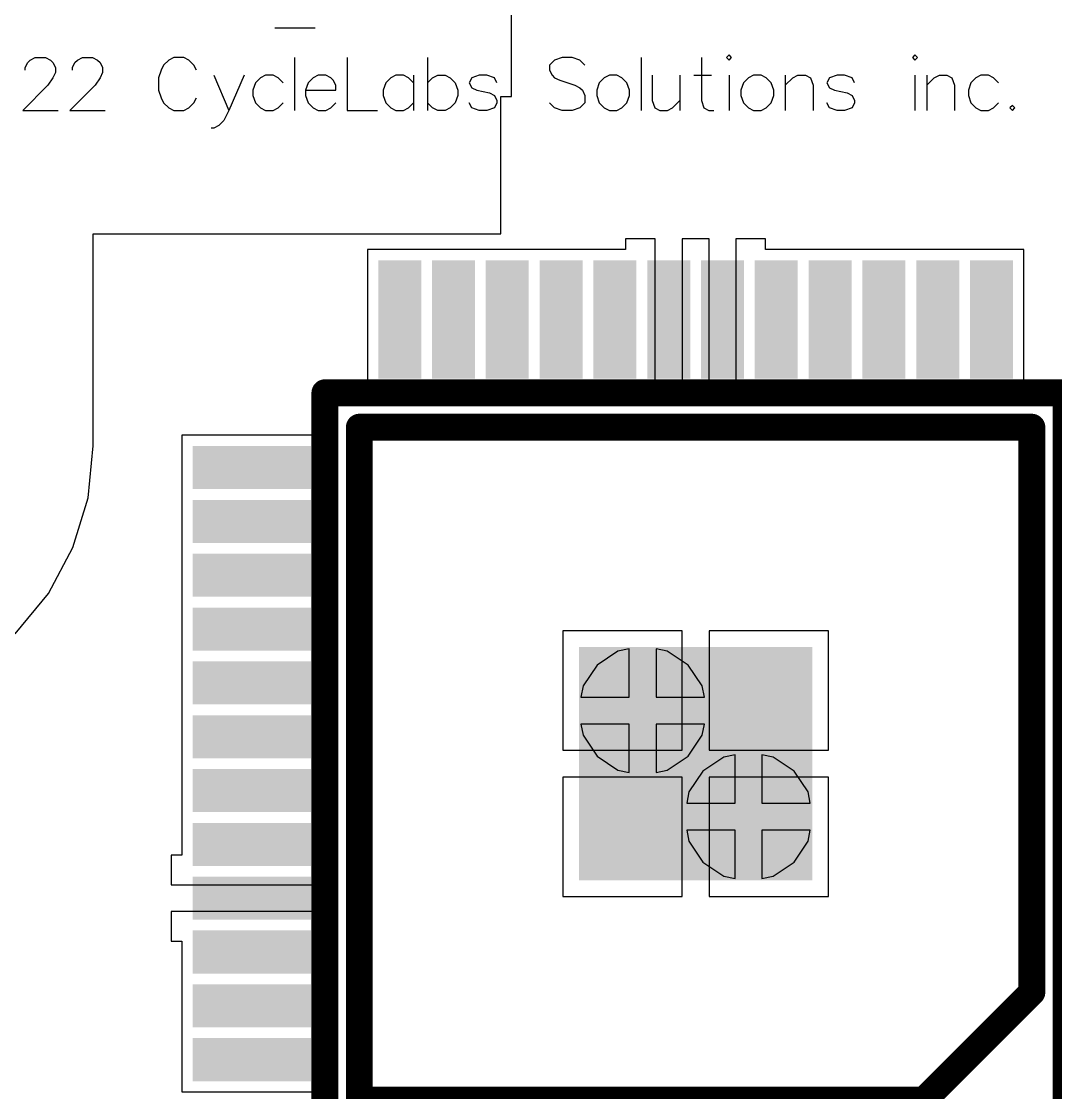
# Model space of a CAD drawing. Header units: millimetres. Extents: x 1.51 to 4.01, y 1.61 to 4.11.
# Drawn here: x 3.0684 to 3.4529, y 2.7378 to 3.1358 of the extents above; entities that cross this region are included whole.
import ezdxf

# ---------------------------------------------------------------- set-up
doc = ezdxf.new("R2010")
doc.units = ezdxf.units.MM
doc.header["$MEASUREMENT"] = 0
for name, color, linetype in [('BottomLayer', 5, 'Continuous'), ('InternalPlane1', 76, 'Continuous'), ('InternalPlane2', 16, 'Continuous'), ('Mechanical1', 6, 'Continuous'), ('Mechanical13', 56, 'Continuous'), ('Mechanical3', 76, 'Continuous'), ('TopLayer', 1, 'Continuous'), ('TopOverlay', 2, 'Continuous'), ('TopPaste', 8, 'Continuous'), ('TopSolder', 216, 'Continuous')]:
    doc.layers.add(name, color=color, linetype=linetype)

# ---------------------------------------------------------------- blocks, each defined once
blk = doc.blocks.new('TQFP48_24')
at = {"layer": 'Mechanical13', "const_width": 0.01}
for points in [[(-0.1378, 0.1378), (-0.1378, -0.1378)], [(0.1378, 0.1378), (-0.1378, 0.1378)], [(0.1378, 0.1378), (0.1378, -0.1378)], [(0.1378, -0.1378), (-0.1378, -0.1378)]]:
    blk.add_lwpolyline(points, dxfattribs=at)
at = {"layer": 'Mechanical13', "const_width": 0.005}
for points in [[(-0.1403, 0.1378, 1), (-0.1353, 0.1378, 1)], [(-0.1403, 0.1378, 1), (-0.1353, 0.1378, 1)], [(0.1353, 0.1378, 1), (0.1403, 0.1378, 1)], [(0.1353, 0.1378, 1), (0.1403, 0.1378, 1)], [(-0.1403, -0.1378, 1), (-0.1353, -0.1378, 1)], [(-0.1403, -0.1378, 1), (-0.1353, -0.1378, 1)], [(0.1353, -0.1378, 1), (0.1403, -0.1378, 1)], [(0.1353, -0.1378, 1), (0.1403, -0.1378, 1)]]:
    blk.add_lwpolyline(points, format="xyb", close=True, dxfattribs=at)
at = {"layer": 'TopLayer'}
for points in [[(-0.116, 0.145), (-0.104, 0.145), (-0.116, 0.185), (-0.104, 0.185)], [(-0.096, 0.145), (-0.084, 0.145), (-0.096, 0.185), (-0.084, 0.185)], [(-0.076, 0.145), (-0.064, 0.145), (-0.076, 0.185), (-0.064, 0.185)], [(-0.056, 0.145), (-0.044, 0.145), (-0.056, 0.185), (-0.044, 0.185)], [(-0.036, 0.145), (-0.024, 0.145), (-0.036, 0.185), (-0.024, 0.185)], [(-0.016, 0.145), (-0.004, 0.145), (-0.016, 0.185), (-0.004, 0.185)], [(0.004, 0.145), (0.016, 0.145), (0.004, 0.185), (0.016, 0.185)], [(0.024, 0.145), (0.036, 0.145), (0.024, 0.185), (0.036, 0.185)], [(0.044, 0.145), (0.056, 0.145), (0.044, 0.185), (0.056, 0.185)], [(0.064, 0.145), (0.076, 0.145), (0.064, 0.185), (0.076, 0.185)], [(0.084, 0.145), (0.096, 0.145), (0.084, 0.185), (0.096, 0.185)], [(0.104, 0.145), (0.116, 0.145), (0.104, 0.185), (0.116, 0.185)], [(-0.145, 0.104), (-0.145, 0.116), (-0.185, 0.104), (-0.185, 0.116)], [(0.185, 0.104), (0.185, 0.116), (0.145, 0.104), (0.145, 0.116)], [(-0.145, 0.084), (-0.145, 0.096), (-0.185, 0.084), (-0.185, 0.096)], [(0.185, 0.084), (0.185, 0.096), (0.145, 0.084), (0.145, 0.096)], [(-0.145, 0.064), (-0.145, 0.076), (-0.185, 0.064), (-0.185, 0.076)], [(0.185, 0.064), (0.185, 0.076), (0.145, 0.064), (0.145, 0.076)], [(-0.145, 0.044), (-0.145, 0.056), (-0.185, 0.044), (-0.185, 0.056)], [(0.185, 0.044), (0.185, 0.056), (0.145, 0.044), (0.145, 0.056)], [(-0.145, 0.024), (-0.145, 0.036), (-0.185, 0.024), (-0.185, 0.036)], [(-0.03937, -0.03937), (0.03937, -0.03937), (-0.03937, 0.03937), (0.03937, 0.03937)], [(0.185, 0.024), (0.185, 0.036), (0.145, 0.024), (0.145, 0.036)], [(-0.145, 0.004), (-0.145, 0.016), (-0.185, 0.004), (-0.185, 0.016)], [(0.185, 0.004), (0.185, 0.016), (0.145, 0.004), (0.145, 0.016)], [(-0.145, -0.016), (-0.145, -0.004), (-0.185, -0.016), (-0.185, -0.004)], [(0.185, -0.016), (0.185, -0.004), (0.145, -0.016), (0.145, -0.004)], [(-0.145, -0.036), (-0.145, -0.024), (-0.185, -0.036), (-0.185, -0.024)], [(0.185, -0.036), (0.185, -0.024), (0.145, -0.036), (0.145, -0.024)], [(-0.145, -0.056), (-0.145, -0.044), (-0.185, -0.056), (-0.185, -0.044)], [(0.185, -0.056), (0.185, -0.044), (0.145, -0.056), (0.145, -0.044)], [(-0.145, -0.076), (-0.145, -0.064), (-0.185, -0.076), (-0.185, -0.064)], [(0.185, -0.076), (0.185, -0.064), (0.145, -0.076), (0.145, -0.064)], [(-0.145, -0.096), (-0.145, -0.084), (-0.185, -0.096), (-0.185, -0.084)], [(0.185, -0.096), (0.185, -0.084), (0.145, -0.096), (0.145, -0.084)], [(-0.145, -0.116), (-0.145, -0.104), (-0.185, -0.116), (-0.185, -0.104)], [(0.185, -0.116), (0.185, -0.104), (0.145, -0.116), (0.145, -0.104)], [(-0.116, -0.185), (-0.104, -0.185), (-0.116, -0.145), (-0.104, -0.145)], [(-0.096, -0.185), (-0.084, -0.185), (-0.096, -0.145), (-0.084, -0.145)], [(-0.076, -0.185), (-0.064, -0.185), (-0.076, -0.145), (-0.064, -0.145)], [(-0.056, -0.185), (-0.044, -0.185), (-0.056, -0.145), (-0.044, -0.145)], [(-0.036, -0.185), (-0.024, -0.185), (-0.036, -0.145), (-0.024, -0.145)], [(-0.016, -0.185), (-0.004, -0.185), (-0.016, -0.145), (-0.004, -0.145)], [(0.004, -0.185), (0.016, -0.185), (0.004, -0.145), (0.016, -0.145)], [(0.024, -0.185), (0.036, -0.185), (0.024, -0.145), (0.036, -0.145)], [(0.044, -0.185), (0.056, -0.185), (0.044, -0.145), (0.056, -0.145)], [(0.064, -0.185), (0.076, -0.185), (0.064, -0.145), (0.076, -0.145)], [(0.084, -0.185), (0.096, -0.185), (0.084, -0.145), (0.096, -0.145)], [(0.104, -0.185), (0.116, -0.185), (0.104, -0.145), (0.116, -0.145)]]:
    blk.add_solid(points, dxfattribs=at)
at = {"layer": 'TopOverlay', "const_width": 0.01}
for points in [[(-0.085, 0.125), (-0.125, 0.085)], [(0.125, 0.125), (-0.085, 0.125)], [(0.125, 0.125), (0.125, -0.125)], [(-0.125, 0.085), (-0.125, -0.125)], [(0.125, -0.125), (-0.125, -0.125)]]:
    blk.add_lwpolyline(points, dxfattribs=at)
at = {"layer": 'TopOverlay', "const_width": 0.005}
for points in [[(-0.0875, 0.125, 1), (-0.0825, 0.125, 1)], [(-0.0875, 0.125, 1), (-0.0825, 0.125, 1)], [(0.1225, 0.125, 1), (0.1275, 0.125, 1)], [(0.1225, 0.125, 1), (0.1275, 0.125, 1)], [(-0.1275, 0.085, 1), (-0.1225, 0.085, 1)], [(-0.1275, 0.085, 1), (-0.1225, 0.085, 1)], [(-0.1275, -0.125, 1), (-0.1225, -0.125, 1)], [(-0.1275, -0.125, 1), (-0.1225, -0.125, 1)], [(0.1225, -0.125, 1), (0.1275, -0.125, 1)], [(0.1225, -0.125, 1), (0.1275, -0.125, 1)]]:
    blk.add_lwpolyline(points, format="xyb", close=True, dxfattribs=at)
at = {"layer": 'TopPaste'}
for points in [[(-0.116, 0.145), (-0.104, 0.145), (-0.116, 0.185), (-0.104, 0.185)], [(-0.096, 0.145), (-0.084, 0.145), (-0.096, 0.185), (-0.084, 0.185)], [(-0.076, 0.145), (-0.064, 0.145), (-0.076, 0.185), (-0.064, 0.185)], [(-0.056, 0.145), (-0.044, 0.145), (-0.056, 0.185), (-0.044, 0.185)], [(-0.036, 0.145), (-0.024, 0.145), (-0.036, 0.185), (-0.024, 0.185)], [(-0.016, 0.145), (-0.004, 0.145), (-0.016, 0.185), (-0.004, 0.185)], [(0.004, 0.145), (0.016, 0.145), (0.004, 0.185), (0.016, 0.185)], [(0.024, 0.145), (0.036, 0.145), (0.024, 0.185), (0.036, 0.185)], [(0.044, 0.145), (0.056, 0.145), (0.044, 0.185), (0.056, 0.185)], [(0.064, 0.145), (0.076, 0.145), (0.064, 0.185), (0.076, 0.185)], [(0.084, 0.145), (0.096, 0.145), (0.084, 0.185), (0.096, 0.185)], [(0.104, 0.145), (0.116, 0.145), (0.104, 0.185), (0.116, 0.185)], [(-0.145, 0.104), (-0.145, 0.116), (-0.185, 0.104), (-0.185, 0.116)], [(0.185, 0.104), (0.185, 0.116), (0.145, 0.104), (0.145, 0.116)], [(-0.145, 0.084), (-0.145, 0.096), (-0.185, 0.084), (-0.185, 0.096)], [(0.185, 0.084), (0.185, 0.096), (0.145, 0.084), (0.145, 0.096)], [(-0.145, 0.064), (-0.145, 0.076), (-0.185, 0.064), (-0.185, 0.076)], [(0.185, 0.064), (0.185, 0.076), (0.145, 0.064), (0.145, 0.076)], [(-0.145, 0.044), (-0.145, 0.056), (-0.185, 0.044), (-0.185, 0.056)], [(0.185, 0.044), (0.185, 0.056), (0.145, 0.044), (0.145, 0.056)], [(-0.145, 0.024), (-0.145, 0.036), (-0.185, 0.024), (-0.185, 0.036)], [(-0.03937, -0.03937), (0.03937, -0.03937), (-0.03937, 0.03937), (0.03937, 0.03937)], [(0.185, 0.024), (0.185, 0.036), (0.145, 0.024), (0.145, 0.036)], [(-0.145, 0.004), (-0.145, 0.016), (-0.185, 0.004), (-0.185, 0.016)], [(0.185, 0.004), (0.185, 0.016), (0.145, 0.004), (0.145, 0.016)], [(-0.145, -0.016), (-0.145, -0.004), (-0.185, -0.016), (-0.185, -0.004)], [(0.185, -0.016), (0.185, -0.004), (0.145, -0.016), (0.145, -0.004)], [(-0.145, -0.036), (-0.145, -0.024), (-0.185, -0.036), (-0.185, -0.024)], [(0.185, -0.036), (0.185, -0.024), (0.145, -0.036), (0.145, -0.024)], [(-0.145, -0.056), (-0.145, -0.044), (-0.185, -0.056), (-0.185, -0.044)], [(0.185, -0.056), (0.185, -0.044), (0.145, -0.056), (0.145, -0.044)], [(-0.145, -0.076), (-0.145, -0.064), (-0.185, -0.076), (-0.185, -0.064)], [(0.185, -0.076), (0.185, -0.064), (0.145, -0.076), (0.145, -0.064)], [(-0.145, -0.096), (-0.145, -0.084), (-0.185, -0.096), (-0.185, -0.084)], [(0.185, -0.096), (0.185, -0.084), (0.145, -0.096), (0.145, -0.084)], [(-0.145, -0.116), (-0.145, -0.104), (-0.185, -0.116), (-0.185, -0.104)], [(0.185, -0.116), (0.185, -0.104), (0.145, -0.116), (0.145, -0.104)], [(-0.116, -0.185), (-0.104, -0.185), (-0.116, -0.145), (-0.104, -0.145)], [(-0.096, -0.185), (-0.084, -0.185), (-0.096, -0.145), (-0.084, -0.145)], [(-0.076, -0.185), (-0.064, -0.185), (-0.076, -0.145), (-0.064, -0.145)], [(-0.056, -0.185), (-0.044, -0.185), (-0.056, -0.145), (-0.044, -0.145)], [(-0.036, -0.185), (-0.024, -0.185), (-0.036, -0.145), (-0.024, -0.145)], [(-0.016, -0.185), (-0.004, -0.185), (-0.016, -0.145), (-0.004, -0.145)], [(0.004, -0.185), (0.016, -0.185), (0.004, -0.145), (0.016, -0.145)], [(0.024, -0.185), (0.036, -0.185), (0.024, -0.145), (0.036, -0.145)], [(0.044, -0.185), (0.056, -0.185), (0.044, -0.145), (0.056, -0.145)], [(0.064, -0.185), (0.076, -0.185), (0.064, -0.145), (0.076, -0.145)], [(0.084, -0.185), (0.096, -0.185), (0.084, -0.145), (0.096, -0.145)], [(0.104, -0.185), (0.116, -0.185), (0.104, -0.145), (0.116, -0.145)]]:
    blk.add_solid(points, dxfattribs=at)
at = {"layer": 'TopSolder'}
for points in [[(-0.118, 0.143), (-0.102, 0.143), (-0.118, 0.187), (-0.102, 0.187)], [(-0.098, 0.143), (-0.082, 0.143), (-0.098, 0.187), (-0.082, 0.187)], [(-0.078, 0.143), (-0.062, 0.143), (-0.078, 0.187), (-0.062, 0.187)], [(-0.058, 0.143), (-0.042, 0.143), (-0.058, 0.187), (-0.042, 0.187)], [(-0.038, 0.143), (-0.022, 0.143), (-0.038, 0.187), (-0.022, 0.187)], [(-0.018, 0.143), (-0.002, 0.143), (-0.018, 0.187), (-0.002, 0.187)], [(0.002, 0.143), (0.018, 0.143), (0.002, 0.187), (0.018, 0.187)], [(0.022, 0.143), (0.038, 0.143), (0.022, 0.187), (0.038, 0.187)], [(0.042, 0.143), (0.058, 0.143), (0.042, 0.187), (0.058, 0.187)], [(0.062, 0.143), (0.078, 0.143), (0.062, 0.187), (0.078, 0.187)], [(0.082, 0.143), (0.098, 0.143), (0.082, 0.187), (0.098, 0.187)], [(0.102, 0.143), (0.118, 0.143), (0.102, 0.187), (0.118, 0.187)], [(-0.143, 0.102), (-0.143, 0.118), (-0.187, 0.102), (-0.187, 0.118)], [(0.187, 0.102), (0.187, 0.118), (0.143, 0.102), (0.143, 0.118)], [(-0.143, 0.082), (-0.143, 0.098), (-0.187, 0.082), (-0.187, 0.098)], [(0.187, 0.082), (0.187, 0.098), (0.143, 0.082), (0.143, 0.098)], [(-0.143, 0.062), (-0.143, 0.078), (-0.187, 0.062), (-0.187, 0.078)], [(0.187, 0.062), (0.187, 0.078), (0.143, 0.062), (0.143, 0.078)], [(-0.143, 0.042), (-0.143, 0.058), (-0.187, 0.042), (-0.187, 0.058)], [(0.187, 0.042), (0.187, 0.058), (0.143, 0.042), (0.143, 0.058)], [(-0.04337, -0.04337), (0.04337, -0.04337), (-0.04337, 0.04337), (0.04337, 0.04337)], [(-0.143, 0.022), (-0.143, 0.038), (-0.187, 0.022), (-0.187, 0.038)], [(0.187, 0.022), (0.187, 0.038), (0.143, 0.022), (0.143, 0.038)], [(-0.143, 0.002), (-0.143, 0.018), (-0.187, 0.002), (-0.187, 0.018)], [(0.187, 0.002), (0.187, 0.018), (0.143, 0.002), (0.143, 0.018)], [(-0.143, -0.018), (-0.143, -0.002), (-0.187, -0.018), (-0.187, -0.002)], [(0.187, -0.018), (0.187, -0.002), (0.143, -0.018), (0.143, -0.002)], [(-0.143, -0.038), (-0.143, -0.022), (-0.187, -0.038), (-0.187, -0.022)], [(0.187, -0.038), (0.187, -0.022), (0.143, -0.038), (0.143, -0.022)], [(-0.143, -0.058), (-0.143, -0.042), (-0.187, -0.058), (-0.187, -0.042)], [(0.187, -0.058), (0.187, -0.042), (0.143, -0.058), (0.143, -0.042)], [(-0.143, -0.078), (-0.143, -0.062), (-0.187, -0.078), (-0.187, -0.062)], [(0.187, -0.078), (0.187, -0.062), (0.143, -0.078), (0.143, -0.062)], [(-0.143, -0.098), (-0.143, -0.082), (-0.187, -0.098), (-0.187, -0.082)], [(0.187, -0.098), (0.187, -0.082), (0.143, -0.098), (0.143, -0.082)], [(-0.143, -0.118), (-0.143, -0.102), (-0.187, -0.118), (-0.187, -0.102)], [(0.187, -0.118), (0.187, -0.102), (0.143, -0.118), (0.143, -0.102)], [(-0.118, -0.187), (-0.102, -0.187), (-0.118, -0.143), (-0.102, -0.143)], [(-0.098, -0.187), (-0.082, -0.187), (-0.098, -0.143), (-0.082, -0.143)], [(-0.078, -0.187), (-0.062, -0.187), (-0.078, -0.143), (-0.062, -0.143)], [(-0.058, -0.187), (-0.042, -0.187), (-0.058, -0.143), (-0.042, -0.143)], [(-0.038, -0.187), (-0.022, -0.187), (-0.038, -0.143), (-0.022, -0.143)], [(-0.018, -0.187), (-0.002, -0.187), (-0.018, -0.143), (-0.002, -0.143)], [(0.002, -0.187), (0.018, -0.187), (0.002, -0.143), (0.018, -0.143)], [(0.022, -0.187), (0.038, -0.187), (0.022, -0.143), (0.038, -0.143)], [(0.042, -0.187), (0.058, -0.187), (0.042, -0.143), (0.058, -0.143)], [(0.062, -0.187), (0.078, -0.187), (0.062, -0.143), (0.078, -0.143)], [(0.082, -0.187), (0.098, -0.187), (0.082, -0.143), (0.098, -0.143)], [(0.102, -0.187), (0.118, -0.187), (0.102, -0.143), (0.118, -0.143)]]:
    blk.add_solid(points, dxfattribs=at)

msp = doc.modelspace()

# ---------------------------------------------------------------- linework, layer by layer
at = {"layer": 'BottomLayer'}
for p, q in [((3.2902, 2.90182), (3.28243, 2.89663)), ((3.29437, 2.90265), (3.2902, 2.90182)), ((3.29437, 2.88469), (3.29437, 2.90265)), ((3.30854, 2.90182), (3.30437, 2.90265)), ((3.30437, 2.90265), (3.30437, 2.88469)), ((3.31631, 2.89663), (3.30854, 2.90182)), ((3.28243, 2.89663), (3.27723, 2.88885)), ((3.32151, 2.88885), (3.31631, 2.89663)), ((3.27723, 2.88885), (3.2764, 2.88469)), ((3.32234, 2.88469), (3.32151, 2.88885)), ((3.2764, 2.88469), (3.29437, 2.88469)), ((3.30437, 2.88469), (3.32234, 2.88469)), ((3.29437, 2.87468), (3.2764, 2.87468)), ((3.2764, 2.87468), (3.27723, 2.87052)), ((3.29437, 2.85672), (3.29437, 2.87468)), ((3.32234, 2.87468), (3.30437, 2.87468)), ((3.30437, 2.87468), (3.30437, 2.85672)), ((3.32151, 2.87052), (3.32234, 2.87468)), ((3.27723, 2.87052), (3.28243, 2.86274)), ((3.31631, 2.86274), (3.32151, 2.87052)), ((3.28243, 2.86274), (3.2902, 2.85755)), ((3.30854, 2.85755), (3.31631, 2.86274)), ((3.32957, 2.86245), (3.3218, 2.85726)), ((3.33374, 2.86328), (3.32957, 2.86245)), ((3.33374, 2.84531), (3.33374, 2.86328)), ((3.34791, 2.86245), (3.34374, 2.86328)), ((3.34374, 2.86328), (3.34374, 2.84531)), ((3.35568, 2.85726), (3.34791, 2.86245)), ((3.2902, 2.85755), (3.29437, 2.85672)), ((3.30437, 2.85672), (3.30854, 2.85755)), ((3.3218, 2.85726), (3.3166, 2.84948)), ((3.36088, 2.84948), (3.35568, 2.85726)), ((3.3166, 2.84948), (3.31577, 2.84531)), ((3.36171, 2.84531), (3.36088, 2.84948)), ((3.31577, 2.84531), (3.33374, 2.84531)), ((3.34374, 2.84531), (3.36171, 2.84531)), ((3.33374, 2.83532), (3.31577, 2.83532)), ((3.31577, 2.83532), (3.3166, 2.83115)), ((3.33374, 2.81735), (3.33374, 2.83532)), ((3.36171, 2.83532), (3.34374, 2.83532)), ((3.34374, 2.83532), (3.34374, 2.81735)), ((3.36088, 2.83115), (3.36171, 2.83532)), ((3.3166, 2.83115), (3.3218, 2.82337)), ((3.35568, 2.82337), (3.36088, 2.83115)), ((3.3218, 2.82337), (3.32957, 2.81818)), ((3.34791, 2.81818), (3.35568, 2.82337)), ((3.32957, 2.81818), (3.33374, 2.81735)), ((3.34374, 2.81735), (3.34791, 2.81818))]:
    msp.add_line(p, q, dxfattribs=at)
at = {"layer": 'BottomLayer', "const_width": 0.05}
msp.add_lwpolyline([(2.95894, 3.98826, -0.315299), (3.88826, 3.05894)], format="xyb", dxfattribs=at)
at = {"layer": 'InternalPlane1', "const_width": 0.04}
for points in [[(2.76, 4.09032, -0.414214), (3.99031, 2.86)], [(3.99031, 2.86, -0.414214), (2.76, 1.62969)]]:
    msp.add_lwpolyline(points, format="xyb", dxfattribs=at)
at = {"layer": 'InternalPlane2', "const_width": 0.04}
for points in [[(2.76, 4.09032, -0.414214), (3.99031, 2.86)], [(3.99031, 2.86, -0.414214), (2.76, 1.62969)]]:
    msp.add_lwpolyline(points, format="xyb", dxfattribs=at)
at = {"layer": 'Mechanical1', "const_width": 0.01}
msp.add_lwpolyline([(3.99031, 2.86, 1), (1.52968, 2.86, 1)], format="xyb", close=True, dxfattribs=at)
at = {"layer": 'Mechanical3', "const_width": 0.03937}
msp.add_lwpolyline([(3.75606, 2.86, 1), (1.76394, 2.86, 1)], format="xyb", close=True, dxfattribs=at)
at = {"layer": 'TopLayer'}
for p, q in [((3.25065, 3.10792), (3.25065, 3.25631)), ((3.24665, 3.05689), (3.24665, 3.10792)), ((3.24665, 3.10792), (3.25065, 3.10792)), ((3.09512, 2.97811), (3.09512, 3.05689)), ((3.09512, 3.05689), (3.24665, 3.05689)), ((3.30406, 3.055), (3.29306, 3.055)), ((3.29306, 3.055), (3.29306, 3.051)), ((3.30406, 3.025), (3.30406, 3.055)), ((3.32406, 3.055), (3.31406, 3.055)), ((3.31406, 3.055), (3.31406, 3.025)), ((3.32406, 3.025), (3.32406, 3.055)), ((3.34506, 3.055), (3.33406, 3.055)), ((3.33406, 3.055), (3.33406, 3.025)), ((3.34506, 3.051), (3.34506, 3.055)), ((3.29306, 3.051), (3.19706, 3.051)), ((3.19706, 3.051), (3.19706, 2.999)), ((3.44106, 3.051), (3.34506, 3.051)), ((3.44106, 2.999), (3.44106, 3.051)), ((3.30406, 2.995), (3.30406, 3.025)), ((3.31406, 3.025), (3.31406, 2.995)), ((3.32406, 2.995), (3.32406, 3.025)), ((3.33406, 3.025), (3.33406, 2.995)), ((3.19706, 2.999), (3.29306, 2.999)), ((3.29306, 2.999), (3.29306, 2.995)), ((3.34506, 2.995), (3.34506, 2.999)), ((3.34506, 2.999), (3.44106, 2.999)), ((3.29306, 2.995), (3.30406, 2.995)), ((3.31406, 2.995), (3.32406, 2.995)), ((3.33406, 2.995), (3.34506, 2.995)), ((3.18006, 2.982), (3.12806, 2.982)), ((3.12806, 2.982), (3.12806, 2.938)), ((3.18006, 2.958), (3.18006, 2.982)), ((3.09322, 2.95882), (3.09512, 2.97811)), ((3.08759, 2.94026), (3.09322, 2.95882)), ((3.18006, 2.918), (3.18006, 2.958)), ((3.07845, 2.92316), (3.08759, 2.94026)), ((3.12806, 2.938), (3.12806, 2.898)), ((3.06615, 2.90818), (3.07845, 2.92316)), ((3.18006, 2.878), (3.18006, 2.918)), ((3.31406, 2.90937), (3.26968, 2.90937)), ((3.26968, 2.90937), (3.26968, 2.865)), ((3.31406, 2.865), (3.31406, 2.90937)), ((3.36843, 2.90937), (3.32406, 2.90937)), ((3.32406, 2.90937), (3.32406, 2.865)), ((3.36843, 2.865), (3.36843, 2.90937)), ((3.12806, 2.898), (3.12806, 2.858)), ((3.18006, 2.826), (3.18006, 2.878)), ((3.26968, 2.865), (3.31406, 2.865)), ((3.32406, 2.865), (3.36843, 2.865)), ((3.12806, 2.858), (3.12806, 2.826)), ((3.31406, 2.855), (3.26968, 2.855)), ((3.26968, 2.855), (3.26968, 2.81063)), ((3.31406, 2.81063), (3.31406, 2.855)), ((3.36843, 2.855), (3.32406, 2.855)), ((3.32406, 2.855), (3.32406, 2.81063)), ((3.36843, 2.81063), (3.36843, 2.855)), ((3.12806, 2.826), (3.12406, 2.826)), ((3.12406, 2.826), (3.12406, 2.815)), ((3.18406, 2.826), (3.18006, 2.826)), ((3.18406, 2.815), (3.18406, 2.826)), ((3.12406, 2.815), (3.15406, 2.815)), ((3.15406, 2.815), (3.18406, 2.815)), ((3.26968, 2.81063), (3.31406, 2.81063)), ((3.32406, 2.81063), (3.36843, 2.81063)), ((3.15406, 2.805), (3.12406, 2.805)), ((3.12406, 2.805), (3.12406, 2.794)), ((3.18406, 2.805), (3.15406, 2.805)), ((3.18406, 2.794), (3.18406, 2.805)), ((3.12406, 2.794), (3.12806, 2.794)), ((3.12806, 2.794), (3.12806, 2.778)), ((3.18006, 2.758), (3.18006, 2.794)), ((3.18006, 2.794), (3.18406, 2.794)), ((3.12806, 2.778), (3.12806, 2.738)), ((3.18006, 2.738), (3.18006, 2.758)), ((3.12806, 2.738), (3.18006, 2.738))]:
    msp.add_line(p, q, dxfattribs=at)
at = {"layer": 'TopOverlay'}
for p, q in [((3.16269, 3.13344), (3.17768, 3.13344)), ((3.06986, 3.11863), (3.07079, 3.1205)), ((3.07079, 3.1205), (3.07173, 3.12144)), ((3.07173, 3.12144), (3.0736, 3.12237)), ((3.0736, 3.12237), (3.07735, 3.12237)), ((3.07735, 3.12237), (3.07923, 3.12144)), ((3.07923, 3.12144), (3.08017, 3.1205)), ((3.08017, 3.1205), (3.0811, 3.11863)), ((3.08738, 3.11863), (3.08832, 3.1205)), ((3.08832, 3.1205), (3.08926, 3.12144)), ((3.08926, 3.12144), (3.09113, 3.12237)), ((3.09113, 3.12237), (3.09488, 3.12237)), ((3.09488, 3.12237), (3.09675, 3.12144)), ((3.09675, 3.12144), (3.09769, 3.1205)), ((3.09769, 3.1205), (3.09863, 3.11863)), ((3.12318, 3.12144), (3.12131, 3.11956)), ((3.12506, 3.12237), (3.12318, 3.12144)), ((3.1288, 3.12237), (3.12506, 3.12237)), ((3.13068, 3.12144), (3.1288, 3.12237)), ((3.13255, 3.11956), (3.13068, 3.12144)), ((3.16995, 3.12237), (3.16995, 3.10269)), ((3.18953, 3.12237), (3.18953, 3.10269)), ((3.21943, 3.12237), (3.21943, 3.10269)), ((3.26666, 3.12144), (3.26479, 3.11956)), ((3.26948, 3.12237), (3.26666, 3.12144)), ((3.27322, 3.12237), (3.26948, 3.12237)), ((3.27604, 3.12144), (3.27322, 3.12237)), ((3.27791, 3.11956), (3.27604, 3.12144)), ((3.29881, 3.12237), (3.29881, 3.10269)), ((3.32121, 3.12237), (3.32121, 3.10644)), ((3.33152, 3.12331), (3.33058, 3.12237)), ((3.33058, 3.12237), (3.33152, 3.12144)), ((3.33245, 3.12237), (3.33152, 3.12331)), ((3.33152, 3.12144), (3.33245, 3.12237)), ((3.40059, 3.12331), (3.39965, 3.12237)), ((3.39965, 3.12237), (3.40059, 3.12144)), ((3.40152, 3.12237), (3.40059, 3.12331)), ((3.40059, 3.12144), (3.40152, 3.12237)), ((3.06986, 3.11769), (3.06986, 3.11863)), ((3.0811, 3.11675), (3.08017, 3.11488)), ((3.0811, 3.11863), (3.0811, 3.11675)), ((3.08738, 3.11769), (3.08738, 3.11863)), ((3.09863, 3.11675), (3.09769, 3.11488)), ((3.09863, 3.11863), (3.09863, 3.11675)), ((3.12037, 3.11769), (3.11943, 3.11488)), ((3.12131, 3.11956), (3.12037, 3.11769)), ((3.13349, 3.11769), (3.13255, 3.11956)), ((3.26479, 3.11956), (3.26479, 3.11769)), ((3.26479, 3.11769), (3.26573, 3.11581)), ((3.08017, 3.11488), (3.07829, 3.11206)), ((3.09769, 3.11488), (3.09582, 3.11206)), ((3.11943, 3.11488), (3.11943, 3.11019)), ((3.13996, 3.11581), (3.14558, 3.10269)), ((3.1512, 3.11581), (3.14558, 3.10269)), ((3.15542, 3.113), (3.15448, 3.11019)), ((3.15729, 3.11488), (3.15542, 3.113)), ((3.15917, 3.11581), (3.15729, 3.11488)), ((3.16198, 3.11581), (3.15917, 3.11581)), ((3.16386, 3.11488), (3.16198, 3.11581)), ((3.16573, 3.113), (3.16386, 3.11488)), ((3.17501, 3.113), (3.17407, 3.11019)), ((3.17688, 3.11488), (3.17501, 3.113)), ((3.17876, 3.11581), (3.17688, 3.11488)), ((3.18157, 3.11581), (3.17876, 3.11581)), ((3.18344, 3.11488), (3.18157, 3.11581)), ((3.18438, 3.11394), (3.18344, 3.11488)), ((3.18532, 3.11206), (3.18438, 3.11394)), ((3.20387, 3.113), (3.20294, 3.11019)), ((3.20575, 3.11488), (3.20387, 3.113)), ((3.20762, 3.11581), (3.20575, 3.11488)), ((3.21043, 3.11581), (3.20762, 3.11581)), ((3.21231, 3.11488), (3.21043, 3.11581)), ((3.21418, 3.113), (3.21231, 3.11488)), ((3.21418, 3.11581), (3.21418, 3.10269)), ((3.21943, 3.113), (3.2213, 3.11488)), ((3.2213, 3.11488), (3.22318, 3.11581)), ((3.22318, 3.11581), (3.22599, 3.11581)), ((3.22599, 3.11581), (3.22786, 3.11488)), ((3.22786, 3.11488), (3.22974, 3.113)), ((3.22974, 3.113), (3.23068, 3.11019)), ((3.23583, 3.11488), (3.23489, 3.113)), ((3.23489, 3.113), (3.23583, 3.11113)), ((3.23864, 3.11581), (3.23583, 3.11488)), ((3.24145, 3.11581), (3.23864, 3.11581)), ((3.24427, 3.11488), (3.24145, 3.11581)), ((3.2452, 3.113), (3.24427, 3.11488)), ((3.26573, 3.11581), (3.26666, 3.11488)), ((3.26666, 3.11488), (3.26854, 3.11394)), ((3.26854, 3.11394), (3.27416, 3.11206)), ((3.28325, 3.113), (3.28232, 3.11019)), ((3.28513, 3.11488), (3.28325, 3.113)), ((3.287, 3.11581), (3.28513, 3.11488)), ((3.28981, 3.11581), (3.287, 3.11581)), ((3.29169, 3.11488), (3.28981, 3.11581)), ((3.29356, 3.113), (3.29169, 3.11488)), ((3.2945, 3.11019), (3.29356, 3.113)), ((3.30293, 3.11581), (3.30293, 3.10644)), ((3.31324, 3.11581), (3.31324, 3.10269)), ((3.3184, 3.11581), (3.32496, 3.11581)), ((3.33152, 3.11581), (3.33152, 3.10269)), ((3.33686, 3.113), (3.33592, 3.11019)), ((3.33873, 3.11488), (3.33686, 3.113)), ((3.34061, 3.11581), (3.33873, 3.11488)), ((3.34342, 3.11581), (3.34061, 3.11581)), ((3.34529, 3.11488), (3.34342, 3.11581)), ((3.34717, 3.113), (3.34529, 3.11488)), ((3.34811, 3.11019), (3.34717, 3.113)), ((3.35242, 3.11581), (3.35242, 3.10269)), ((3.35242, 3.11206), (3.35523, 3.11488)), ((3.35523, 3.11488), (3.3571, 3.11581)), ((3.3571, 3.11581), (3.35991, 3.11581)), ((3.35991, 3.11581), (3.36179, 3.11488)), ((3.36179, 3.11488), (3.36273, 3.11206)), ((3.36882, 3.11488), (3.36788, 3.113)), ((3.36788, 3.113), (3.36882, 3.11113)), ((3.37163, 3.11581), (3.36882, 3.11488)), ((3.37444, 3.11581), (3.37163, 3.11581)), ((3.37725, 3.11488), (3.37444, 3.11581)), ((3.37819, 3.113), (3.37725, 3.11488)), ((3.40059, 3.11581), (3.40059, 3.10269)), ((3.40499, 3.11581), (3.40499, 3.10269)), ((3.40499, 3.11206), (3.4078, 3.11488)), ((3.4078, 3.11488), (3.40968, 3.11581)), ((3.40968, 3.11581), (3.41249, 3.11581)), ((3.41249, 3.11581), (3.41436, 3.11488)), ((3.41436, 3.11488), (3.4153, 3.11206)), ((3.42139, 3.113), (3.42046, 3.11019)), ((3.42327, 3.11488), (3.42139, 3.113)), ((3.42514, 3.11581), (3.42327, 3.11488)), ((3.42795, 3.11581), (3.42514, 3.11581)), ((3.42983, 3.11488), (3.42795, 3.11581)), ((3.4317, 3.113), (3.42983, 3.11488)), ((3.07829, 3.11206), (3.06892, 3.10269)), ((3.09582, 3.11206), (3.08644, 3.10269)), ((3.11943, 3.11019), (3.12037, 3.10738)), ((3.15448, 3.11019), (3.15448, 3.10832)), ((3.17407, 3.11019), (3.18532, 3.11019)), ((3.17407, 3.11019), (3.17407, 3.10832)), ((3.18532, 3.11019), (3.18532, 3.11206)), ((3.20294, 3.11019), (3.20294, 3.10832)), ((3.23068, 3.11019), (3.23068, 3.10832)), ((3.23583, 3.11113), (3.23771, 3.11019)), ((3.23771, 3.11019), (3.24239, 3.10925)), ((3.24239, 3.10925), (3.24427, 3.10832)), ((3.27416, 3.11206), (3.27604, 3.11113)), ((3.27604, 3.11113), (3.27697, 3.11019)), ((3.27697, 3.11019), (3.27791, 3.10832)), ((3.28232, 3.11019), (3.28232, 3.10832)), ((3.2945, 3.10832), (3.2945, 3.11019)), ((3.33592, 3.11019), (3.33592, 3.10832)), ((3.34811, 3.10832), (3.34811, 3.11019)), ((3.36273, 3.11206), (3.36273, 3.10269)), ((3.36882, 3.11113), (3.37069, 3.11019)), ((3.37069, 3.11019), (3.37538, 3.10925)), ((3.37538, 3.10925), (3.37725, 3.10832)), ((3.4153, 3.11206), (3.4153, 3.10269)), ((3.42046, 3.11019), (3.42046, 3.10832)), ((3.12037, 3.10738), (3.12131, 3.1055)), ((3.12131, 3.1055), (3.12318, 3.10363)), ((3.13068, 3.10363), (3.13255, 3.1055)), ((3.13255, 3.1055), (3.13349, 3.10738)), ((3.15448, 3.10832), (3.15542, 3.1055)), ((3.15542, 3.1055), (3.15729, 3.10363)), ((3.16386, 3.10363), (3.16573, 3.1055)), ((3.17407, 3.10832), (3.17501, 3.1055)), ((3.17501, 3.1055), (3.17688, 3.10363)), ((3.18344, 3.10363), (3.18532, 3.1055)), ((3.20294, 3.10832), (3.20387, 3.1055)), ((3.20387, 3.1055), (3.20575, 3.10363)), ((3.21231, 3.10363), (3.21418, 3.1055)), ((3.2213, 3.10363), (3.21943, 3.1055)), ((3.22974, 3.1055), (3.22786, 3.10363)), ((3.23068, 3.10832), (3.22974, 3.1055)), ((3.23583, 3.10363), (3.23489, 3.1055)), ((3.24427, 3.10832), (3.2452, 3.10644)), ((3.2452, 3.1055), (3.24427, 3.10363)), ((3.2452, 3.10644), (3.2452, 3.1055)), ((3.26666, 3.10363), (3.26479, 3.1055)), ((3.27791, 3.1055), (3.27604, 3.10363)), ((3.27791, 3.10832), (3.27791, 3.1055)), ((3.28232, 3.10832), (3.28325, 3.1055)), ((3.28325, 3.1055), (3.28513, 3.10363)), ((3.29169, 3.10363), (3.29356, 3.1055)), ((3.29356, 3.1055), (3.2945, 3.10832)), ((3.30293, 3.10644), (3.30387, 3.10363)), ((3.31043, 3.10363), (3.31324, 3.10644)), ((3.32121, 3.10644), (3.32215, 3.10363)), ((3.33592, 3.10832), (3.33686, 3.1055)), ((3.33686, 3.1055), (3.33873, 3.10363)), ((3.34529, 3.10363), (3.34717, 3.1055)), ((3.34717, 3.1055), (3.34811, 3.10832)), ((3.36882, 3.10363), (3.36788, 3.1055)), ((3.37725, 3.10832), (3.37819, 3.10644)), ((3.37819, 3.1055), (3.37725, 3.10363)), ((3.37819, 3.10644), (3.37819, 3.1055)), ((3.42046, 3.10832), (3.42139, 3.1055)), ((3.42139, 3.1055), (3.42327, 3.10363)), ((3.42983, 3.10363), (3.4317, 3.1055)), ((3.43686, 3.10457), (3.43592, 3.10363)), ((3.43779, 3.10363), (3.43686, 3.10457)), ((3.06892, 3.10269), (3.08204, 3.10269)), ((3.08644, 3.10269), (3.09956, 3.10269)), ((3.12318, 3.10363), (3.12506, 3.10269)), ((3.12506, 3.10269), (3.1288, 3.10269)), ((3.1288, 3.10269), (3.13068, 3.10363)), ((3.14558, 3.10269), (3.14371, 3.09894)), ((3.15729, 3.10363), (3.15917, 3.10269)), ((3.15917, 3.10269), (3.16198, 3.10269)), ((3.16198, 3.10269), (3.16386, 3.10363)), ((3.17688, 3.10363), (3.17876, 3.10269)), ((3.17876, 3.10269), (3.18157, 3.10269)), ((3.18157, 3.10269), (3.18344, 3.10363)), ((3.18953, 3.10269), (3.20078, 3.10269)), ((3.20575, 3.10363), (3.20762, 3.10269)), ((3.20762, 3.10269), (3.21043, 3.10269)), ((3.21043, 3.10269), (3.21231, 3.10363)), ((3.22318, 3.10269), (3.2213, 3.10363)), ((3.22599, 3.10269), (3.22318, 3.10269)), ((3.22786, 3.10363), (3.22599, 3.10269)), ((3.23864, 3.10269), (3.23583, 3.10363)), ((3.24145, 3.10269), (3.23864, 3.10269)), ((3.24427, 3.10363), (3.24145, 3.10269)), ((3.26948, 3.10269), (3.26666, 3.10363)), ((3.27322, 3.10269), (3.26948, 3.10269)), ((3.27604, 3.10363), (3.27322, 3.10269)), ((3.28513, 3.10363), (3.287, 3.10269)), ((3.287, 3.10269), (3.28981, 3.10269)), ((3.28981, 3.10269), (3.29169, 3.10363)), ((3.30387, 3.10363), (3.30574, 3.10269)), ((3.30574, 3.10269), (3.30856, 3.10269)), ((3.30856, 3.10269), (3.31043, 3.10363)), ((3.32215, 3.10363), (3.32402, 3.10269)), ((3.32402, 3.10269), (3.32589, 3.10269)), ((3.33873, 3.10363), (3.34061, 3.10269)), ((3.34061, 3.10269), (3.34342, 3.10269)), ((3.34342, 3.10269), (3.34529, 3.10363)), ((3.37163, 3.10269), (3.36882, 3.10363)), ((3.37444, 3.10269), (3.37163, 3.10269)), ((3.37725, 3.10363), (3.37444, 3.10269)), ((3.42327, 3.10363), (3.42514, 3.10269)), ((3.42514, 3.10269), (3.42795, 3.10269)), ((3.42795, 3.10269), (3.42983, 3.10363)), ((3.43592, 3.10363), (3.43686, 3.10269)), ((3.43686, 3.10269), (3.43779, 3.10363)), ((3.14183, 3.09707), (3.13996, 3.09613)), ((3.14371, 3.09894), (3.14183, 3.09707)), ((3.13996, 3.09613), (3.13902, 3.09613))]:
    msp.add_line(p, q, dxfattribs=at)

# ---------------------------------------------------------------- block references
at = {"rotation": 180}
msp.add_blockref('TQFP48_24', (3.31906, 2.86), dxfattribs=at)

doc.saveas('drawing.dxf')
